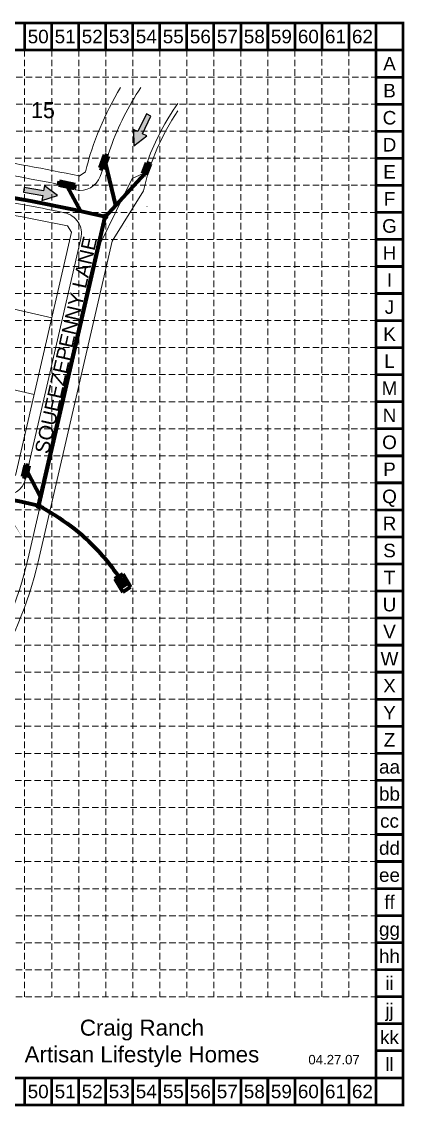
# Model space of a CAD drawing. Header units: inches. Extents: x 5588 to 7212, y 4374 to 5390.
# Drawn here: x 6853 to 7212, y 4374 to 5390 of the extents above; entities that cross this region are included whole.
import ezdxf
from ezdxf.enums import TextEntityAlignment as Align

# ---------------------------------------------------------------- set-up
doc = ezdxf.new("R2010")
doc.units = ezdxf.units.IN
doc.header["$MEASUREMENT"] = 0
doc.linetypes.add('DGN Style 1', pattern=[42.874567, 0.071339, -42.803228])
doc.linetypes.add('HIDDEN', pattern=[0.375, 0.25, -0.125])
for name, color, linetype, lineweight in [('11', 1, 'Continuous', 0), ('12', 1, 'Continuous', 0), ('13', 1, 'Continuous', 0), ('4', 1, 'Continuous', 0), ('45', 1, 'Continuous', 0), ('STORM', 5, 'Continuous', 0)]:
    doc.layers.add(name, color=color, linetype=linetype, lineweight=lineweight)
for name, color, linetype in [('ARROWS', 252, 'Continuous'), ('BASE', 7, 'Continuous'), ('GRID', 254, 'HIDDEN')]:
    doc.layers.add(name, color=color, linetype=linetype)
doc.styles.add("L200'", font='ARIAL.TTF', dxfattribs={"height": 0.001969})
doc.styles.get("Standard").update_dxf_attribs({"font": 'ARIAL.TTF'})
doc.styles.add('Style-ENGINEERING', font='ENGINEERING.shx')

# ---------------------------------------------------------------- blocks, each defined once
blk = doc.blocks.new('arrow')
blk.add_lwpolyline([(-67, -25.4), (-59.3, -25.4), (-59.6, -56.1), (-51.9, -56.2), (-51.6, -25.5), (-44, -25.5), (-55.3, -2.4), (-67, -25.4)], close=True)
at = {"color": 254}
for points in [[(-44, -25.5), (-67, -25.4), (-55.3, -2.4), (-67, -25.4)], [(-59.6, -56.1), (-51.9, -56.2), (-59.3, -25.4), (-51.6, -25.5)]]:
    blk.add_solid(points, dxfattribs=at)

msp = doc.modelspace()

# ---------------------------------------------------------------- hatches: boundary and pattern name
at = {"layer": '45', "linetype": 'Continuous', "lineweight": 80}
h = msp.add_hatch(color=5, dxfattribs=at)
edge = h.paths.add_edge_path()
edge.add_arc((6931.6, 5207.6), 3, -45, 315)
h = msp.add_hatch(color=5, dxfattribs=at)
edge = h.paths.add_edge_path()
edge.add_arc((6869.1, 4936.7), 3, -45, 315)

# ---------------------------------------------------------------- linework, layer by layer
at = {"layer": '12', "color": 7, "linetype": 'Continuous', "lineweight": 0}
for p, q in [((6913.1, 5249.6), (6907.1, 5245.7)), ((6896.2, 5199), (6900, 5193.1)), ((6847.4, 4965), (6900, 5193.1)), ((6774.3, 5137.5), (6881.5, 5112.7)), ((6757.8, 5065.8), (6864.9, 5041))]:
    msp.add_line(p, q, dxfattribs=at)
for centre, radius, start, end in [((7183.5, 5182.9), 278.5, 148.4739, 166.155), ((6532.4, 3463.7), 1821, 78.1268, 81.1998), ((6532.4, 3463.7), 1773, 78.1582, 81.4751)]:
    msp.add_arc(centre, radius, start, end, dxfattribs=at)
at = {"layer": '13', "color": 7, "linetype": 'Continuous', "lineweight": 0}
for p, q in [((6936.8, 5272.7), (6926.9, 5245.3)), ((6971.6, 5260), (6967.3, 5248.2)), ((6957, 5243.4), (6967.3, 5248.2)), ((6904, 5232.6), (6902.4, 5235)), ((6927.5, 5183.3), (6957, 5243.4)), ((6857, 4962), (6908.9, 5187.2)), ((6859, 4886.4), (6927.5, 5183.3))]:
    msp.add_line(p, q, dxfattribs=at)
at = {"layer": '13', "color": 7, "linetype": 'DGN Style 1', "lineweight": 0}
msp.add_line((6971, 5217.2), (6973.4, 5218.6), dxfattribs=at)
at = {"layer": '13', "color": 7, "linetype": 'Continuous', "lineweight": 0}
for centre, radius, start, end in [((7183.5, 5182.9), 262.5, 146.306, 160.0168), ((7183.5, 5182.9), 225.5, 144.5577, 160.0168), ((6532.4, 3463.7), 1809.5, 78.2, 80.9024), ((6908.1, 5252.2), 20, 258.1366, 340.0168), ((6532.4, 3463.7), 1784.5, 78.3262, 81.0332), ((6837.5, 4966.5), 20, 258.5239, 347.0139), ((6526.8, 4963.1), 341, 307.4681, 347.0139)]:
    msp.add_arc(centre, radius, start, end, dxfattribs=at)
at = {"layer": '13', "color": 7, "linetype": 'DGN Style 1', "lineweight": 0, "extrusion": (0, 0, -1)}
msp.add_arc((-6975.8, 5236.6), 20, 284.0432, 19.9832, dxfattribs=at)
at = {"layer": '13', "color": 7, "linetype": 'Continuous', "lineweight": 0, "extrusion": (0, 0, -1)}
msp.add_arc((-6889.4, 5191.7), 20, 101.6738, 192.9861, dxfattribs=at)
at = {"layer": '13', "color": 7, "linetype": 'DGN Style 1', "lineweight": 0}
msp.add_arc((6947, 5178.8), 20, 76.4102, 167.0139, dxfattribs=at)
at = {"layer": '4', "color": 7, "linetype": 'Continuous', "lineweight": 0, "flags": 128}
msp.add_lwpolyline([(6967.5, 5231.9), (6938.1, 5184.5), (6868.8, 4884.2)], dxfattribs=at)
at = {"layer": '4', "color": 7, "linetype": 'Continuous', "lineweight": 0}
msp.add_arc((7183.5, 5182.9), 221.5, 146.0385, 167.2202, dxfattribs=at)
at = {"layer": '4', "color": 7, "linetype": 'Continuous', "lineweight": 0, "extrusion": (0, 0, -1)}
msp.add_arc((-6526.8, 4963.1), 351, 192.9861, 232.5319, dxfattribs=at)
at = {"layer": '45', "color": 5, "linetype": 'Continuous', "lineweight": 80}
for p, q in [((6931, 5265.6), (6926.7, 5253.4)), ((6931.3, 5265), (6927.3, 5253.7)), ((6934.3, 5264.4), (6929.9, 5252.2)), ((6931, 5265.6), (6934.3, 5264.4)), ((6931.3, 5265), (6933.7, 5264.1)), ((6933.7, 5264.1), (6929.6, 5252.9)), ((6970.4, 5258.2), (6966.7, 5247.9)), ((6970.7, 5257.6), (6967.3, 5248.2)), ((6973.1, 5256.7), (6969.6, 5247.3)), ((6973.7, 5257), (6969.9, 5246.7)), ((6970.4, 5258.2), (6973.7, 5257)), ((6970.7, 5257.6), (6973.1, 5256.7)), ((6926.7, 5253.4), (6929.9, 5252.2)), ((6927.3, 5253.7), (6929.6, 5252.9)), ((6966.7, 5247.9), (6969.9, 5246.7)), ((6967.3, 5248.2), (6969.6, 5247.3)), ((6888.1, 5237.4), (6888.8, 5240.8)), ((6888.1, 5237.4), (6902.8, 5234.4)), ((6888.7, 5237.8), (6889.2, 5240.2)), ((6888.7, 5237.8), (6902.4, 5235)), ((6888.8, 5240.8), (6903.5, 5237.8)), ((6889.2, 5240.2), (6902.9, 5237.4)), ((6902.4, 5235), (6902.9, 5237.4)), ((6902.8, 5234.4), (6903.5, 5237.8)), ((6854.4, 4964.1), (6856.9, 4974.8)), ((6855, 4964.5), (6857.2, 4974.2)), ((6860.3, 4974), (6856.9, 4974.8)), ((6859.7, 4973.7), (6857.2, 4974.2)), ((6857.4, 4963.9), (6859.7, 4973.7)), ((6857.8, 4963.3), (6860.3, 4974)), ((6857.8, 4963.3), (6854.4, 4964.1)), ((6857.4, 4963.9), (6855, 4964.5)), ((6948.1, 4872.7), (6940.6, 4868.2)), ((6940.6, 4868.2), (6948.1, 4855.8)), ((6948.8, 4871.6), (6941.3, 4867.1)), ((6948.1, 4872.7), (6955.5, 4860.4)), ((6953.3, 4864.1), (6945.8, 4859.6)), ((6955.5, 4860.4), (6948.1, 4855.8))]:
    msp.add_line(p, q, dxfattribs=at)
msp.add_ellipse((6947.8, 4864.7), major_axis=(-1.71, 2.83), ratio=0.536774, dxfattribs=at)
at = {"layer": 'BASE', "color": 9}
msp.add_line((7185.6, 5363.7), (7185.6, 4400.6), dxfattribs=at)
at = {"layer": 'BASE', "const_width": 2.53}
for points in [[(5588.9, 4375.3), (7210.9, 4375.3), (7210.9, 5389), (5588.9, 5389)], [(5614.3, 4400.6), (7185.6, 4400.6), (7185.6, 5363.7), (5614.3, 5363.7)]]:
    msp.add_lwpolyline(points, close=True, dxfattribs=at)
for points in [[(6856.1, 5363.7), (6856.1, 5389)], [(6881.5, 5363.7), (6881.5, 5389)], [(6906.8, 5363.7), (6906.8, 5389)], [(6932.2, 5363.7), (6932.2, 5389)], [(6957.5, 5363.7), (6957.5, 5389)], [(6982.8, 5363.7), (6982.8, 5389)], [(7008.2, 5363.7), (7008.2, 5389)], [(7033.5, 5363.7), (7033.5, 5389)], [(7058.9, 5363.7), (7058.9, 5389)], [(7084.2, 5363.7), (7084.2, 5389)], [(7109.6, 5363.7), (7109.6, 5389)], [(7134.9, 5363.7), (7134.9, 5389)], [(7160.2, 5363.7), (7160.2, 5389)], [(7185.6, 5363.7), (7185.6, 5389)], [(7210.9, 5363.7), (7210.9, 5389)], [(7210.9, 5363.7), (7185.6, 5363.7)], [(7210.9, 5338.3), (7185.6, 5338.3)], [(7210.9, 5313), (7185.6, 5313)], [(7210.9, 5287.7), (7185.6, 5287.7)], [(7210.9, 5262.3), (7185.6, 5262.3)], [(7210.9, 5237), (7185.6, 5237)], [(7210.9, 5211.6), (7185.6, 5211.6)], [(7210.9, 5186.3), (7185.6, 5186.3)], [(7210.9, 5160.9), (7185.6, 5160.9)], [(7210.9, 5135.6), (7185.6, 5135.6)], [(7210.9, 5110.2), (7185.6, 5110.2)], [(7210.9, 5084.9), (7185.6, 5084.9)], [(7210.9, 5059.6), (7185.6, 5059.6)], [(7210.9, 5034.2), (7185.6, 5034.2)], [(7210.9, 5008.9), (7185.6, 5008.9)], [(7210.9, 4983.5), (7185.6, 4983.5)], [(7210.9, 4958.2), (7185.6, 4958.2)], [(7210.9, 4932.8), (7185.6, 4932.8)], [(7210.9, 4907.5), (7185.6, 4907.5)], [(7210.9, 4882.1), (7185.6, 4882.1)], [(7210.9, 4856.8), (7185.6, 4856.8)], [(7210.9, 4831.5), (7185.6, 4831.5)], [(7210.9, 4806.1), (7185.6, 4806.1)], [(7210.9, 4780.8), (7185.6, 4780.8)], [(7210.9, 4755.4), (7185.6, 4755.4)], [(7210.9, 4730.1), (7185.6, 4730.1)], [(7210.9, 4704.7), (7185.6, 4704.7)], [(7210.9, 4679.4), (7185.6, 4679.4)], [(7210.9, 4654.1), (7185.6, 4654.1)], [(7210.9, 4628.7), (7185.6, 4628.7)], [(7210.9, 4603.4), (7185.6, 4603.4)], [(7210.9, 4578), (7185.6, 4578)], [(7210.9, 4552.7), (7185.6, 4552.7)], [(7210.9, 4527.3), (7185.6, 4527.3)], [(7210.9, 4502), (7185.6, 4502)], [(7210.9, 4476.6), (7185.6, 4476.6)], [(7210.9, 4451.3), (7185.6, 4451.3)], [(7210.9, 4426), (7185.6, 4426)], [(6856.1, 4375.3), (6856.1, 4400.6)], [(6881.5, 4375.3), (6881.5, 4400.6)], [(6906.8, 4375.3), (6906.8, 4400.6)], [(6932.2, 4375.3), (6932.2, 4400.6)], [(6957.5, 4375.3), (6957.5, 4400.6)], [(6982.8, 4375.3), (6982.8, 4400.6)], [(7008.2, 4375.3), (7008.2, 4400.6)], [(7033.5, 4375.3), (7033.5, 4400.6)], [(7058.9, 4375.3), (7058.9, 4400.6)], [(7084.2, 4375.3), (7084.2, 4400.6)], [(7109.6, 4375.3), (7109.6, 4400.6)], [(7134.9, 4375.3), (7134.9, 4400.6)], [(7160.2, 4375.3), (7160.2, 4400.6)], [(7210.9, 4400.6), (7185.6, 4400.6)], [(7185.6, 4375.3), (7185.6, 4400.6)]]:
    msp.add_lwpolyline(points, dxfattribs=at)
at = {"layer": 'GRID', "color": 252, "linetype": 'HIDDEN', "lineweight": 0, "ltscale": 24}
for p, q in [((6856.1, 5363.7), (6856.1, 4476.5)), ((6881.5, 5363.7), (6881.5, 4476.5)), ((6906.8, 5363.7), (6906.8, 4476.5)), ((6932.2, 5363.7), (6932.2, 4476.5)), ((6957.5, 5363.7), (6957.5, 4476.5)), ((6982.8, 5363.7), (6982.8, 4476.5)), ((7008.2, 5363.7), (7008.2, 4476.5)), ((7033.5, 5363.7), (7033.5, 4476.5)), ((7058.9, 5363.7), (7058.9, 4476.5)), ((7084.2, 5363.7), (7084.2, 4476.5)), ((7109.6, 5363.7), (7109.6, 4476.5)), ((7134.9, 5364.1), (7134.9, 4476.5)), ((7160.2, 5364.1), (7160.2, 4476.5)), ((5615.2, 5338.3), (7186.5, 5338.3)), ((5615.2, 5312.9), (7186.5, 5312.9)), ((5615.2, 5287.6), (7186.5, 5287.6)), ((5614.3, 5262.3), (7185.6, 5262.3)), ((5614.3, 5237), (7185.6, 5237)), ((5614.3, 5211.6), (7185.6, 5211.6)), ((5614.3, 5186.3), (7185.6, 5186.3)), ((5614.3, 5160.9), (7185.6, 5160.9)), ((5614.3, 5135.6), (7185.6, 5135.6)), ((5614.3, 5110.2), (7185.6, 5110.2)), ((5614.3, 5084.9), (7185.6, 5084.9)), ((5614.3, 5059.6), (7185.6, 5059.6)), ((5614.3, 5034.2), (7185.6, 5034.2)), ((5614.3, 5008.9), (7185.6, 5008.9)), ((5614.3, 4983.5), (7185.6, 4983.5)), ((5614.3, 4958.2), (7185.6, 4958.2)), ((5614.3, 4932.8), (7185.6, 4932.8)), ((5614.3, 4907.5), (7185.6, 4907.5)), ((5614.3, 4882.1), (7185.6, 4882.1)), ((5614.3, 4856.8), (7185.6, 4856.8)), ((5614.3, 4831.5), (7185.6, 4831.5)), ((5614.3, 4806.1), (7185.6, 4806.1)), ((5614.3, 4780.8), (7185.6, 4780.8)), ((5614.3, 4755.4), (7185.6, 4755.4)), ((5614.3, 4730.1), (7185.6, 4730.1)), ((5614.3, 4704.7), (7185.6, 4704.7)), ((5614.3, 4679.4), (7185.6, 4679.4)), ((5614.3, 4654.1), (7185.6, 4654.1)), ((5614.3, 4628.7), (7185.6, 4628.7)), ((5614.3, 4603.4), (7185.6, 4603.4)), ((5614.8, 4577.9), (7186.2, 4577.9)), ((5614.8, 4552.6), (7186.2, 4552.6)), ((5614.8, 4527.2), (7186.2, 4527.2)), ((5614.8, 4501.9), (7186.2, 4501.9)), ((5614.8, 4476.5), (7186.2, 4476.5))]:
    msp.add_line(p, q, dxfattribs=at)
at = {"layer": 'STORM', "color": 5, "linetype": 'Continuous', "lineweight": 100}
for p, q in [((6931.7, 5258.5), (6941.2, 5218)), ((6931.6, 5207.6), (6968.5, 5247.8)), ((6895.6, 5236.4), (6908.5, 5212.7)), ((6869.1, 4936.7), (6931.6, 5207.6)), ((6858.5, 4968.8), (6871, 4944.9))]:
    msp.add_line(p, q, dxfattribs=at)
at = {"layer": 'STORM', "lineweight": 80, "const_width": 2}
msp.add_lwpolyline([(6443.7, 5305.8), (6479.5, 5272.7), (6477.3, 5329), (6478.8, 5292.8), (6492.9, 5307.7), (6478.8, 5293), (6480.1, 5252), (6564.3, 5252.2, -0.025416), (6674.1, 5247, -0.020714), (6898.7, 5215.3), (6908.5, 5212.6), (6895.4, 5236.3), (6908.9, 5212.4), (6931.6, 5207.5), (6968.4, 5248.1), (6941.1, 5218.1), (6931.7, 5258.6)], format="xyb", dxfattribs=at)
for points in [[(6931.3, 5206.5), (6869.1, 4936.6), (6885.9, 4927.7), (6899.8, 4917.4), (6912.8, 4906.5), (6926, 4893.8), (6938.5, 4878.4), (6949.5, 4861.9)], [(6868.4, 4936.9), (6829.5, 4945), (6826.1, 4950.5), (6829.8, 4945), (6795.4, 4951.4), (6774.2, 4955.1), (6737.8, 4961), (6726.5, 4986.8)], [(6870.8, 4945.7), (6858.4, 4968.5)]]:
    msp.add_lwpolyline(points, dxfattribs=at)
at = {"layer": 'STORM', "color": 5, "linetype": 'Continuous', "lineweight": 100}
for radius, start, end in [(1789, 77.1071, 91.6736), (1511, 77.1242, 82.1623)]:
    msp.add_arc((6532.4, 3463.7), radius, start, end, dxfattribs=at)
at = {"layer": 'STORM', "color": 5, "linetype": 'Continuous', "lineweight": 100, "extrusion": (0, 0, -1)}
for start, end in [(116.9952, 137.4257), (137.4257, 148.8849)]:
    msp.add_arc((-6778.3, 4758.5), 200, start, end, dxfattribs=at)

# ---------------------------------------------------------------- block references
at = {"layer": 'ARROWS', "zscale": 0.5976}
for p, xscale, yscale, rotation in [((6928, 5286.6), 0.5976000000001905, 0.5976000000000196, 154.8522395229949), ((6883.2, 5194.5), 0.5976000000004207, 0.5976000000000568, 260.8222901495508)]:
    msp.add_blockref('arrow', p, dxfattribs=dict(at, xscale=xscale, yscale=yscale, rotation=rotation))

# ---------------------------------------------------------------- texts
at = {"insert": (6966.1, 4455.2), "char_height": 15, "width": 261.026, "attachment_point": 2}
msp.add_mtext('Craig Ranch\\PArtisan Lifestyle Homes', dxfattribs=at)
at = {"layer": '11', "color": 7, "linetype": 'Continuous', "lineweight": 0, "style": 'Style-ENGINEERING'}
msp.add_text('15', height=15, dxfattribs=at).set_placement((6873.3, 5307.4), align=Align.MIDDLE_CENTER)
at = {"layer": 'BASE'}
for s, height, p in [('50', 12.67, (6868.8, 5376.4)), ('51', 12.67, (6894.1, 5376.4)), ('52', 12.67, (6919.5, 5376.4)), ('53', 12.67, (6944.8, 5376.4)), ('54', 12.67, (6970.2, 5376.4)), ('55', 12.67, (6995.5, 5376.4)), ('56', 12.67, (7020.9, 5376.4)), ('57', 12.67, (7046.2, 5376.4)), ('58', 12.67, (7071.5, 5376.4)), ('59', 12.67, (7096.9, 5376.4)), ('60', 12.67, (7122.2, 5376.4)), ('61', 12.67, (7147.6, 5376.4)), ('62', 12.67, (7172.9, 5376.4)), ('A', 12.7, (7198.3, 5351)), ('B', 12.7, (7198.3, 5325.7)), ('C', 12.7, (7198.3, 5300.3)), ('D', 12.7, (7198.3, 5275)), ('E', 12.7, (7198.3, 5249.6)), ('F', 12.7, (7198.3, 5224.3)), ('G', 12.7, (7198.3, 5198.9)), ('H', 12.7, (7198.3, 5173.6)), ('I', 12.7, (7198.3, 5148.3)), ('J', 12.7, (7198.3, 5122.9)), ('K', 12.7, (7198.3, 5097.6)), ('L', 12.7, (7198.3, 5072.2)), ('M', 12.7, (7198.3, 5046.9)), ('N', 12.7, (7198.3, 5021.5)), ('O', 12.7, (7198.3, 4996.2)), ('P', 12.7, (7198.3, 4970.9)), ('Q', 12.7, (7198.3, 4945.5)), ('R', 12.7, (7198.3, 4920.2)), ('S', 12.7, (7198.3, 4894.8)), ('T', 12.7, (7198.3, 4869.5)), ('U', 12.7, (7198.3, 4844.1)), ('V', 12.7, (7198.3, 4818.8)), ('W', 12.7, (7198.3, 4793.4)), ('X', 12.7, (7198.3, 4768.1)), ('Y', 12.7, (7198.3, 4742.8)), ('Z', 12.7, (7198.3, 4717.4)), ('aa', 12.67, (7198.3, 4692.1)), ('bb', 12.67, (7198.3, 4666.7)), ('cc', 12.67, (7198.3, 4641.4)), ('dd', 12.67, (7198.3, 4616)), ('ee', 12.67, (7198.3, 4590.7)), ('ff', 12.67, (7198.3, 4565.3)), ('gg', 12.67, (7198.3, 4540)), ('hh', 12.67, (7198.3, 4514.7)), ('ii', 12.67, (7198.3, 4489.3)), ('jj', 12.67, (7198.3, 4464)), ('kk', 12.67, (7198.3, 4438.6)), ('ll', 12.67, (7198.3, 4413.3)), ('50', 12.67, (6868.8, 4387.9)), ('51', 12.67, (6894.1, 4387.9)), ('52', 12.67, (6919.5, 4387.9)), ('53', 12.67, (6944.8, 4387.9)), ('54', 12.67, (6970.2, 4387.9)), ('55', 12.67, (6995.5, 4387.9)), ('56', 12.67, (7020.9, 4387.9)), ('57', 12.67, (7046.2, 4387.9)), ('58', 12.67, (7071.5, 4387.9)), ('59', 12.67, (7096.9, 4387.9)), ('60', 12.67, (7122.2, 4387.9)), ('61', 12.67, (7147.6, 4387.9)), ('62', 12.67, (7172.9, 4387.9))]:
    msp.add_text(s, height=height, dxfattribs=at).set_placement(p, align=Align.MIDDLE_CENTER)
at = {"layer": 'BASE', "color": 7, "lineweight": 0, "style": "L200'"}
msp.add_text('SQUEEZEPENNY LANE', height=13.383, rotation=77.2417, dxfattribs=at).set_placement((6878.4, 4984.5))
at = {"layer": 'BASE'}
msp.add_text('04.27.07', height=8.87, dxfattribs=at).set_placement((7146.3, 4413.3), align=Align.CENTER)

doc.saveas('drawing.dxf')
